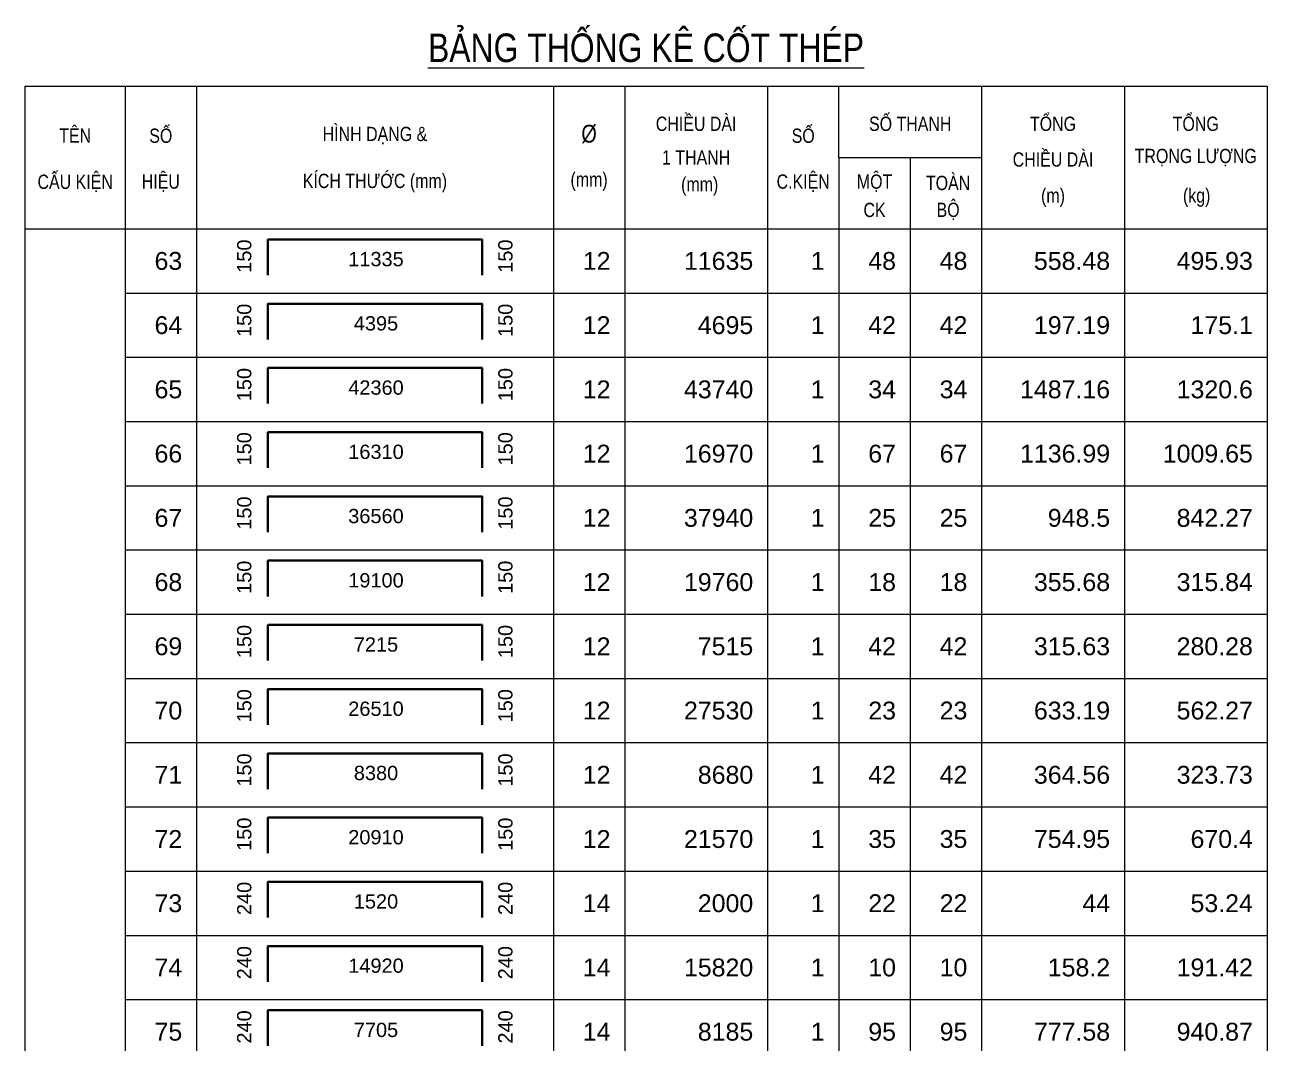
# Model space of a CAD drawing. Header units: millimetres. Extents: x 30086 to 1125792, y -12781 to 95911.
# Drawn here: x 1055889 to 1086523, y 70799 to 95911 of the extents above; entities that cross this region are included whole.
import ezdxf
from ezdxf.enums import TextEntityAlignment as Align

# ---------------------------------------------------------------- set-up
doc = ezdxf.new("R2010")
doc.units = ezdxf.units.MM
doc.header["$MEASUREMENT"] = 0
for name, color, linetype, lineweight in [('NDC_FRAME', 7, 'Continuous', 20), ('NDC_S_REBAR', 4, 'Continuous', 35), ('NDC_S_VN TEXT', 7, 'Continuous', 20), ('NDC_Table', 3, 'Continuous', 20)]:
    doc.layers.add(name, color=color, linetype=linetype, lineweight=lineweight)
doc.styles.add('ARIAL', font='arial.ttf', dxfattribs={"width": 0.8})

# ---------------------------------------------------------------- blocks, each defined once
blk = doc.blocks.new('Tieude')
at = {"layer": 'NDC_Table'}
for p, q in [((0, 2000), (0, 0)), ((0, 2000), (17405, 2000)), ((1405, 2000), (1405, 0)), ((2405, 2000), (2405, 0)), ((7405, 2000), (7405, 0)), ((8405, 2000), (8405, 0)), ((10405, 2000), (10405, 0)), ((11405, 1000), (11405, 2000)), ((13405, 2000), (13405, 0)), ((15405, 2000), (15405, 0)), ((17405, 2000), (17405, 0)), ((11405, 1000), (13405, 1000)), ((11405, 1000), (11405, 0)), ((12405, 1000), (12405, 0)), ((0, 0), (17405, 0))]:
    blk.add_line(p, q, dxfattribs=at)
at = {"layer": 'NDC_S_VN TEXT', "style": 'ARIAL', "width": 0.8}
for s, height, p in [('%%UBẢNG THỐNG KÊ CỐT THÉP', 400, (8703, 2594)), ('CHIỀU DÀI', 200, (9405, 1500)), ('SỐ THANH', 200, (12405, 1500)), ('TỔNG', 200, (14405, 1500)), ('TỔNG', 200, (16405, 1500)), ('TÊN', 200, (705, 1333)), ('SỐ', 200, (1905, 1333)), ('HÌNH DẠNG &', 200, (4905, 1333)), ('%%C', 250, (7905, 1333)), ('SỐ', 200, (10905, 1333)), ('1 THANH', 200, (9405, 1000)), ('CHIỀU DÀI', 200, (14405, 1000)), ('TRỌNG LƯỢNG', 200, (16405, 1000)), ('CẤU KIỆN', 200, (705, 667)), ('HIỆU', 200, (1905, 667)), ('KÍCH THƯỚC (mm)', 200, (4905, 667)), ('(mm)', 200, (7905, 667)), ('(mm)', 200, (9455, 599)), ('C.KIỆN', 200, (10905, 667)), ('MỘT', 200, (11905, 667)), ('TOÀN', 200, (12935, 667)), ('(m)', 200, (14405, 443)), ('(kg)', 200, (16418, 443)), ('CK', 200, (11905, 264)), ('BỘ', 200, (12935, 271))]:
    blk.add_text(s, height=height, dxfattribs=at).set_placement(p, align=Align.MIDDLE)
blk = doc.blocks.new('dang04')
at = {"layer": 'NDC_S_REBAR'}
blk.add_lwpolyline([(3405, -650), (3405, -150), (6405, -150), (6405, -650)], dxfattribs=at)
at = {"layer": 'NDC_Table'}
for p, q in [((0, 0), (0, -900)), ((1405, 0), (1405, -900)), ((2405, 0), (2405, -900)), ((7405, 0), (7405, -900)), ((8405, 0), (8405, -900)), ((10405, 0), (10405, -900)), ((11405, 0), (11405, -900)), ((12405, 0), (12405, -900)), ((13405, 0), (13405, -900)), ((15405, 0), (15405, -900)), ((17405, 0), (17405, -900)), ((1405, -900), (17405, -900))]:
    blk.add_line(p, q, dxfattribs=at)
at = {"layer": 'NDC_S_VN TEXT', "style": 'ARIAL'}
for p in [(3073, -150), (6733, -150)]:
    blk.add_attdef('D03', text='', height=200, rotation=90, dxfattribs=at).set_placement(p, align=Align.MIDDLE_RIGHT)
for p in [(2205, -450), (8205, -450), (10205, -450), (11205, -450), (12205, -450), (13205, -450), (15205, -450), (17205, -450)]:
    blk.add_attdef('D03', text='', height=250, dxfattribs=at).set_placement(p, align=Align.MIDDLE_RIGHT)
blk.add_attdef('D03', text='', height=200, dxfattribs=at).set_placement((4920, -425), align=Align.MIDDLE_CENTER)

msp = doc.modelspace()

# ---------------------------------------------------------------- block references
at = {"layer": 'NDC_FRAME', "xscale": 1.76, "yscale": 1.76, "zscale": 1.76}
msp.add_blockref('Tieude', (1055889.3, 90881.4), dxfattribs=at)
at = {"layer": 'NDC_FRAME', "ltscale": 200}
ref = msp.add_blockref('dang04', (1055889.3, 90881.4), dxfattribs=dict(at, xscale=1.759999999999996, yscale=1.759999999999996, zscale=1.759999999999996))
ref.add_attrib('D03', '63', dxfattribs={"layer": 'NDC_S_VN TEXT', "height": 440, "style": 'ARIAL'}).set_placement((1059770.6, 90089.4), align=Align.MIDDLE_RIGHT)
ref.add_attrib('D03', '150', dxfattribs={"layer": 'NDC_S_VN TEXT', "height": 352, "rotation": 90, "style": 'ARIAL'}).set_placement((1061298.4, 90617.4), align=Align.MIDDLE_RIGHT)
ref.add_attrib('D03', '11335', dxfattribs={"layer": 'NDC_S_VN TEXT', "height": 352, "style": 'ARIAL'}).set_placement((1064547.9, 90133.9), align=Align.MIDDLE_CENTER)
ref.add_attrib('D03', '150', dxfattribs={"layer": 'NDC_S_VN TEXT', "height": 352, "rotation": 90, "style": 'ARIAL'}).set_placement((1067738.5, 90617.4), align=Align.MIDDLE_RIGHT)
ref.add_attrib('D03', '12', dxfattribs={"layer": 'NDC_S_VN TEXT', "height": 440, "style": 'ARIAL'}).set_placement((1070330.6, 90089.4), align=Align.MIDDLE_RIGHT)
ref.add_attrib('D03', '11635', dxfattribs={"layer": 'NDC_S_VN TEXT', "height": 440, "style": 'ARIAL'}).set_placement((1073850.6, 90089.4), align=Align.MIDDLE_RIGHT)
ref.add_attrib('D03', '1', dxfattribs={"layer": 'NDC_S_VN TEXT', "height": 440, "style": 'ARIAL'}).set_placement((1075610.6, 90089.4), align=Align.MIDDLE_RIGHT)
ref.add_attrib('D03', '48', dxfattribs={"layer": 'NDC_S_VN TEXT', "height": 440, "style": 'ARIAL'}).set_placement((1077370.6, 90089.4), align=Align.MIDDLE_RIGHT)
ref.add_attrib('D03', '48', dxfattribs={"layer": 'NDC_S_VN TEXT', "height": 440, "style": 'ARIAL'}).set_placement((1079130.6, 90090), align=Align.MIDDLE_RIGHT)
ref.add_attrib('D03', '558.48', dxfattribs={"layer": 'NDC_S_VN TEXT', "height": 440, "style": 'ARIAL'}).set_placement((1082650.6, 90089.4), align=Align.MIDDLE_RIGHT)
ref.add_attrib('D03', '495.93', dxfattribs={"layer": 'NDC_S_VN TEXT', "height": 440, "style": 'ARIAL'}).set_placement((1086170.6, 90089.4), align=Align.MIDDLE_RIGHT)
ref = msp.add_blockref('dang04', (1055889.3, 89297.4), dxfattribs=dict(at, xscale=1.759999999999996, yscale=1.759999999999996, zscale=1.759999999999996))
ref.add_attrib('D03', '64', dxfattribs={"layer": 'NDC_S_VN TEXT', "height": 440, "style": 'ARIAL'}).set_placement((1059770.6, 88505.4), align=Align.MIDDLE_RIGHT)
ref.add_attrib('D03', '150', dxfattribs={"layer": 'NDC_S_VN TEXT', "height": 352, "rotation": 90, "style": 'ARIAL'}).set_placement((1061298.4, 89033.4), align=Align.MIDDLE_RIGHT)
ref.add_attrib('D03', '4395', dxfattribs={"layer": 'NDC_S_VN TEXT', "height": 352, "style": 'ARIAL'}).set_placement((1064547.9, 88549.9), align=Align.MIDDLE_CENTER)
ref.add_attrib('D03', '150', dxfattribs={"layer": 'NDC_S_VN TEXT', "height": 352, "rotation": 90, "style": 'ARIAL'}).set_placement((1067738.5, 89033.4), align=Align.MIDDLE_RIGHT)
ref.add_attrib('D03', '12', dxfattribs={"layer": 'NDC_S_VN TEXT', "height": 440, "style": 'ARIAL'}).set_placement((1070330.6, 88505.4), align=Align.MIDDLE_RIGHT)
ref.add_attrib('D03', '4695', dxfattribs={"layer": 'NDC_S_VN TEXT', "height": 440, "style": 'ARIAL'}).set_placement((1073850.6, 88505.4), align=Align.MIDDLE_RIGHT)
ref.add_attrib('D03', '1', dxfattribs={"layer": 'NDC_S_VN TEXT', "height": 440, "style": 'ARIAL'}).set_placement((1075610.6, 88505.4), align=Align.MIDDLE_RIGHT)
ref.add_attrib('D03', '42', dxfattribs={"layer": 'NDC_S_VN TEXT', "height": 440, "style": 'ARIAL'}).set_placement((1077370.6, 88505.4), align=Align.MIDDLE_RIGHT)
ref.add_attrib('D03', '42', dxfattribs={"layer": 'NDC_S_VN TEXT', "height": 440, "style": 'ARIAL'}).set_placement((1079130.6, 88506), align=Align.MIDDLE_RIGHT)
ref.add_attrib('D03', '197.19', dxfattribs={"layer": 'NDC_S_VN TEXT', "height": 440, "style": 'ARIAL'}).set_placement((1082650.6, 88505.4), align=Align.MIDDLE_RIGHT)
ref.add_attrib('D03', '175.1', dxfattribs={"layer": 'NDC_S_VN TEXT', "height": 440, "style": 'ARIAL'}).set_placement((1086170.6, 88505.4), align=Align.MIDDLE_RIGHT)
ref = msp.add_blockref('dang04', (1055889.3, 87713.4), dxfattribs=dict(at, xscale=1.759999999999996, yscale=1.759999999999996, zscale=1.759999999999996))
ref.add_attrib('D03', '65', dxfattribs={"layer": 'NDC_S_VN TEXT', "height": 440, "style": 'ARIAL'}).set_placement((1059770.6, 86921.4), align=Align.MIDDLE_RIGHT)
ref.add_attrib('D03', '150', dxfattribs={"layer": 'NDC_S_VN TEXT', "height": 352, "rotation": 90, "style": 'ARIAL'}).set_placement((1061298.4, 87449.4), align=Align.MIDDLE_RIGHT)
ref.add_attrib('D03', '42360', dxfattribs={"layer": 'NDC_S_VN TEXT', "height": 352, "style": 'ARIAL'}).set_placement((1064547.9, 86965.9), align=Align.MIDDLE_CENTER)
ref.add_attrib('D03', '150', dxfattribs={"layer": 'NDC_S_VN TEXT', "height": 352, "rotation": 90, "style": 'ARIAL'}).set_placement((1067738.5, 87449.4), align=Align.MIDDLE_RIGHT)
ref.add_attrib('D03', '12', dxfattribs={"layer": 'NDC_S_VN TEXT', "height": 440, "style": 'ARIAL'}).set_placement((1070330.6, 86921.4), align=Align.MIDDLE_RIGHT)
ref.add_attrib('D03', '43740', dxfattribs={"layer": 'NDC_S_VN TEXT', "height": 440, "style": 'ARIAL'}).set_placement((1073850.6, 86921.4), align=Align.MIDDLE_RIGHT)
ref.add_attrib('D03', '1', dxfattribs={"layer": 'NDC_S_VN TEXT', "height": 440, "style": 'ARIAL'}).set_placement((1075610.6, 86921.4), align=Align.MIDDLE_RIGHT)
ref.add_attrib('D03', '34', dxfattribs={"layer": 'NDC_S_VN TEXT', "height": 440, "style": 'ARIAL'}).set_placement((1077370.6, 86921.4), align=Align.MIDDLE_RIGHT)
ref.add_attrib('D03', '34', dxfattribs={"layer": 'NDC_S_VN TEXT', "height": 440, "style": 'ARIAL'}).set_placement((1079130.6, 86922), align=Align.MIDDLE_RIGHT)
ref.add_attrib('D03', '1487.16', dxfattribs={"layer": 'NDC_S_VN TEXT', "height": 440, "style": 'ARIAL'}).set_placement((1082650.6, 86921.4), align=Align.MIDDLE_RIGHT)
ref.add_attrib('D03', '1320.6', dxfattribs={"layer": 'NDC_S_VN TEXT', "height": 440, "style": 'ARIAL'}).set_placement((1086170.6, 86921.4), align=Align.MIDDLE_RIGHT)
ref = msp.add_blockref('dang04', (1055889.3, 86129.4), dxfattribs=dict(at, xscale=1.759999999999996, yscale=1.759999999999996, zscale=1.759999999999996))
ref.add_attrib('D03', '66', dxfattribs={"layer": 'NDC_S_VN TEXT', "height": 440, "style": 'ARIAL'}).set_placement((1059770.6, 85337.4), align=Align.MIDDLE_RIGHT)
ref.add_attrib('D03', '150', dxfattribs={"layer": 'NDC_S_VN TEXT', "height": 352, "rotation": 90, "style": 'ARIAL'}).set_placement((1061298.4, 85865.4), align=Align.MIDDLE_RIGHT)
ref.add_attrib('D03', '16310', dxfattribs={"layer": 'NDC_S_VN TEXT', "height": 352, "style": 'ARIAL'}).set_placement((1064547.9, 85381.9), align=Align.MIDDLE_CENTER)
ref.add_attrib('D03', '150', dxfattribs={"layer": 'NDC_S_VN TEXT', "height": 352, "rotation": 90, "style": 'ARIAL'}).set_placement((1067738.5, 85865.4), align=Align.MIDDLE_RIGHT)
ref.add_attrib('D03', '12', dxfattribs={"layer": 'NDC_S_VN TEXT', "height": 440, "style": 'ARIAL'}).set_placement((1070330.6, 85337.4), align=Align.MIDDLE_RIGHT)
ref.add_attrib('D03', '16970', dxfattribs={"layer": 'NDC_S_VN TEXT', "height": 440, "style": 'ARIAL'}).set_placement((1073850.6, 85337.4), align=Align.MIDDLE_RIGHT)
ref.add_attrib('D03', '1', dxfattribs={"layer": 'NDC_S_VN TEXT', "height": 440, "style": 'ARIAL'}).set_placement((1075610.6, 85337.4), align=Align.MIDDLE_RIGHT)
ref.add_attrib('D03', '67', dxfattribs={"layer": 'NDC_S_VN TEXT', "height": 440, "style": 'ARIAL'}).set_placement((1077370.6, 85337.4), align=Align.MIDDLE_RIGHT)
ref.add_attrib('D03', '67', dxfattribs={"layer": 'NDC_S_VN TEXT', "height": 440, "style": 'ARIAL'}).set_placement((1079130.6, 85338), align=Align.MIDDLE_RIGHT)
ref.add_attrib('D03', '1136.99', dxfattribs={"layer": 'NDC_S_VN TEXT', "height": 440, "style": 'ARIAL'}).set_placement((1082650.6, 85337.4), align=Align.MIDDLE_RIGHT)
ref.add_attrib('D03', '1009.65', dxfattribs={"layer": 'NDC_S_VN TEXT', "height": 440, "style": 'ARIAL'}).set_placement((1086170.6, 85337.4), align=Align.MIDDLE_RIGHT)
ref = msp.add_blockref('dang04', (1055889.3, 84545.4), dxfattribs=dict(at, xscale=1.759999999999996, yscale=1.759999999999996, zscale=1.759999999999996))
ref.add_attrib('D03', '67', dxfattribs={"layer": 'NDC_S_VN TEXT', "height": 440, "style": 'ARIAL'}).set_placement((1059770.6, 83753.4), align=Align.MIDDLE_RIGHT)
ref.add_attrib('D03', '150', dxfattribs={"layer": 'NDC_S_VN TEXT', "height": 352, "rotation": 90, "style": 'ARIAL'}).set_placement((1061298.4, 84281.4), align=Align.MIDDLE_RIGHT)
ref.add_attrib('D03', '36560', dxfattribs={"layer": 'NDC_S_VN TEXT', "height": 352, "style": 'ARIAL'}).set_placement((1064547.9, 83797.9), align=Align.MIDDLE_CENTER)
ref.add_attrib('D03', '150', dxfattribs={"layer": 'NDC_S_VN TEXT', "height": 352, "rotation": 90, "style": 'ARIAL'}).set_placement((1067738.5, 84281.4), align=Align.MIDDLE_RIGHT)
ref.add_attrib('D03', '12', dxfattribs={"layer": 'NDC_S_VN TEXT', "height": 440, "style": 'ARIAL'}).set_placement((1070330.6, 83753.4), align=Align.MIDDLE_RIGHT)
ref.add_attrib('D03', '37940', dxfattribs={"layer": 'NDC_S_VN TEXT', "height": 440, "style": 'ARIAL'}).set_placement((1073850.6, 83753.4), align=Align.MIDDLE_RIGHT)
ref.add_attrib('D03', '1', dxfattribs={"layer": 'NDC_S_VN TEXT', "height": 440, "style": 'ARIAL'}).set_placement((1075610.6, 83753.4), align=Align.MIDDLE_RIGHT)
ref.add_attrib('D03', '25', dxfattribs={"layer": 'NDC_S_VN TEXT', "height": 440, "style": 'ARIAL'}).set_placement((1077370.6, 83753.4), align=Align.MIDDLE_RIGHT)
ref.add_attrib('D03', '25', dxfattribs={"layer": 'NDC_S_VN TEXT', "height": 440, "style": 'ARIAL'}).set_placement((1079130.6, 83754), align=Align.MIDDLE_RIGHT)
ref.add_attrib('D03', '948.5', dxfattribs={"layer": 'NDC_S_VN TEXT', "height": 440, "style": 'ARIAL'}).set_placement((1082650.6, 83753.4), align=Align.MIDDLE_RIGHT)
ref.add_attrib('D03', '842.27', dxfattribs={"layer": 'NDC_S_VN TEXT', "height": 440, "style": 'ARIAL'}).set_placement((1086170.6, 83753.4), align=Align.MIDDLE_RIGHT)
ref = msp.add_blockref('dang04', (1055889.3, 82961.4), dxfattribs=dict(at, xscale=1.759999999999996, yscale=1.759999999999996, zscale=1.759999999999996))
ref.add_attrib('D03', '68', dxfattribs={"layer": 'NDC_S_VN TEXT', "height": 440, "style": 'ARIAL'}).set_placement((1059770.6, 82169.4), align=Align.MIDDLE_RIGHT)
ref.add_attrib('D03', '150', dxfattribs={"layer": 'NDC_S_VN TEXT', "height": 352, "rotation": 90, "style": 'ARIAL'}).set_placement((1061298.4, 82697.4), align=Align.MIDDLE_RIGHT)
ref.add_attrib('D03', '19100', dxfattribs={"layer": 'NDC_S_VN TEXT', "height": 352, "style": 'ARIAL'}).set_placement((1064547.9, 82213.9), align=Align.MIDDLE_CENTER)
ref.add_attrib('D03', '150', dxfattribs={"layer": 'NDC_S_VN TEXT', "height": 352, "rotation": 90, "style": 'ARIAL'}).set_placement((1067738.5, 82697.4), align=Align.MIDDLE_RIGHT)
ref.add_attrib('D03', '12', dxfattribs={"layer": 'NDC_S_VN TEXT', "height": 440, "style": 'ARIAL'}).set_placement((1070330.6, 82169.4), align=Align.MIDDLE_RIGHT)
ref.add_attrib('D03', '19760', dxfattribs={"layer": 'NDC_S_VN TEXT', "height": 440, "style": 'ARIAL'}).set_placement((1073850.6, 82169.4), align=Align.MIDDLE_RIGHT)
ref.add_attrib('D03', '1', dxfattribs={"layer": 'NDC_S_VN TEXT', "height": 440, "style": 'ARIAL'}).set_placement((1075610.6, 82169.4), align=Align.MIDDLE_RIGHT)
ref.add_attrib('D03', '18', dxfattribs={"layer": 'NDC_S_VN TEXT', "height": 440, "style": 'ARIAL'}).set_placement((1077370.6, 82169.4), align=Align.MIDDLE_RIGHT)
ref.add_attrib('D03', '18', dxfattribs={"layer": 'NDC_S_VN TEXT', "height": 440, "style": 'ARIAL'}).set_placement((1079130.6, 82170), align=Align.MIDDLE_RIGHT)
ref.add_attrib('D03', '355.68', dxfattribs={"layer": 'NDC_S_VN TEXT', "height": 440, "style": 'ARIAL'}).set_placement((1082650.6, 82169.4), align=Align.MIDDLE_RIGHT)
ref.add_attrib('D03', '315.84', dxfattribs={"layer": 'NDC_S_VN TEXT', "height": 440, "style": 'ARIAL'}).set_placement((1086170.6, 82169.4), align=Align.MIDDLE_RIGHT)
ref = msp.add_blockref('dang04', (1055889.3, 81377.4), dxfattribs=dict(at, xscale=1.759999999999996, yscale=1.759999999999996, zscale=1.759999999999996))
ref.add_attrib('D03', '69', dxfattribs={"layer": 'NDC_S_VN TEXT', "height": 440, "style": 'ARIAL'}).set_placement((1059770.6, 80585.4), align=Align.MIDDLE_RIGHT)
ref.add_attrib('D03', '150', dxfattribs={"layer": 'NDC_S_VN TEXT', "height": 352, "rotation": 90, "style": 'ARIAL'}).set_placement((1061298.4, 81113.4), align=Align.MIDDLE_RIGHT)
ref.add_attrib('D03', '7215', dxfattribs={"layer": 'NDC_S_VN TEXT', "height": 352, "style": 'ARIAL'}).set_placement((1064547.9, 80629.9), align=Align.MIDDLE_CENTER)
ref.add_attrib('D03', '150', dxfattribs={"layer": 'NDC_S_VN TEXT', "height": 352, "rotation": 90, "style": 'ARIAL'}).set_placement((1067738.5, 81113.4), align=Align.MIDDLE_RIGHT)
ref.add_attrib('D03', '12', dxfattribs={"layer": 'NDC_S_VN TEXT', "height": 440, "style": 'ARIAL'}).set_placement((1070330.6, 80585.4), align=Align.MIDDLE_RIGHT)
ref.add_attrib('D03', '7515', dxfattribs={"layer": 'NDC_S_VN TEXT', "height": 440, "style": 'ARIAL'}).set_placement((1073850.6, 80585.4), align=Align.MIDDLE_RIGHT)
ref.add_attrib('D03', '1', dxfattribs={"layer": 'NDC_S_VN TEXT', "height": 440, "style": 'ARIAL'}).set_placement((1075610.6, 80585.4), align=Align.MIDDLE_RIGHT)
ref.add_attrib('D03', '42', dxfattribs={"layer": 'NDC_S_VN TEXT', "height": 440, "style": 'ARIAL'}).set_placement((1077370.6, 80585.4), align=Align.MIDDLE_RIGHT)
ref.add_attrib('D03', '42', dxfattribs={"layer": 'NDC_S_VN TEXT', "height": 440, "style": 'ARIAL'}).set_placement((1079130.6, 80586), align=Align.MIDDLE_RIGHT)
ref.add_attrib('D03', '315.63', dxfattribs={"layer": 'NDC_S_VN TEXT', "height": 440, "style": 'ARIAL'}).set_placement((1082650.6, 80585.4), align=Align.MIDDLE_RIGHT)
ref.add_attrib('D03', '280.28', dxfattribs={"layer": 'NDC_S_VN TEXT', "height": 440, "style": 'ARIAL'}).set_placement((1086170.6, 80585.4), align=Align.MIDDLE_RIGHT)
ref = msp.add_blockref('dang04', (1055889.3, 79793.4), dxfattribs=dict(at, xscale=1.759999999999996, yscale=1.759999999999996, zscale=1.759999999999996))
ref.add_attrib('D03', '70', dxfattribs={"layer": 'NDC_S_VN TEXT', "height": 440, "style": 'ARIAL'}).set_placement((1059770.6, 79001.4), align=Align.MIDDLE_RIGHT)
ref.add_attrib('D03', '150', dxfattribs={"layer": 'NDC_S_VN TEXT', "height": 352, "rotation": 90, "style": 'ARIAL'}).set_placement((1061298.4, 79529.4), align=Align.MIDDLE_RIGHT)
ref.add_attrib('D03', '26510', dxfattribs={"layer": 'NDC_S_VN TEXT', "height": 352, "style": 'ARIAL'}).set_placement((1064547.9, 79045.9), align=Align.MIDDLE_CENTER)
ref.add_attrib('D03', '150', dxfattribs={"layer": 'NDC_S_VN TEXT', "height": 352, "rotation": 90, "style": 'ARIAL'}).set_placement((1067738.5, 79529.4), align=Align.MIDDLE_RIGHT)
ref.add_attrib('D03', '12', dxfattribs={"layer": 'NDC_S_VN TEXT', "height": 440, "style": 'ARIAL'}).set_placement((1070330.6, 79001.4), align=Align.MIDDLE_RIGHT)
ref.add_attrib('D03', '27530', dxfattribs={"layer": 'NDC_S_VN TEXT', "height": 440, "style": 'ARIAL'}).set_placement((1073850.6, 79001.4), align=Align.MIDDLE_RIGHT)
ref.add_attrib('D03', '1', dxfattribs={"layer": 'NDC_S_VN TEXT', "height": 440, "style": 'ARIAL'}).set_placement((1075610.6, 79001.4), align=Align.MIDDLE_RIGHT)
ref.add_attrib('D03', '23', dxfattribs={"layer": 'NDC_S_VN TEXT', "height": 440, "style": 'ARIAL'}).set_placement((1077370.6, 79001.4), align=Align.MIDDLE_RIGHT)
ref.add_attrib('D03', '23', dxfattribs={"layer": 'NDC_S_VN TEXT', "height": 440, "style": 'ARIAL'}).set_placement((1079130.6, 79002), align=Align.MIDDLE_RIGHT)
ref.add_attrib('D03', '633.19', dxfattribs={"layer": 'NDC_S_VN TEXT', "height": 440, "style": 'ARIAL'}).set_placement((1082650.6, 79001.4), align=Align.MIDDLE_RIGHT)
ref.add_attrib('D03', '562.27', dxfattribs={"layer": 'NDC_S_VN TEXT', "height": 440, "style": 'ARIAL'}).set_placement((1086170.6, 79001.4), align=Align.MIDDLE_RIGHT)
ref = msp.add_blockref('dang04', (1055889.3, 78209.4), dxfattribs=dict(at, xscale=1.759999999999996, yscale=1.759999999999996, zscale=1.759999999999996))
ref.add_attrib('D03', '71', dxfattribs={"layer": 'NDC_S_VN TEXT', "height": 440, "style": 'ARIAL'}).set_placement((1059770.6, 77417.4), align=Align.MIDDLE_RIGHT)
ref.add_attrib('D03', '150', dxfattribs={"layer": 'NDC_S_VN TEXT', "height": 352, "rotation": 90, "style": 'ARIAL'}).set_placement((1061298.4, 77945.4), align=Align.MIDDLE_RIGHT)
ref.add_attrib('D03', '8380', dxfattribs={"layer": 'NDC_S_VN TEXT', "height": 352, "style": 'ARIAL'}).set_placement((1064547.9, 77461.9), align=Align.MIDDLE_CENTER)
ref.add_attrib('D03', '150', dxfattribs={"layer": 'NDC_S_VN TEXT', "height": 352, "rotation": 90, "style": 'ARIAL'}).set_placement((1067738.5, 77945.4), align=Align.MIDDLE_RIGHT)
ref.add_attrib('D03', '12', dxfattribs={"layer": 'NDC_S_VN TEXT', "height": 440, "style": 'ARIAL'}).set_placement((1070330.6, 77417.4), align=Align.MIDDLE_RIGHT)
ref.add_attrib('D03', '8680', dxfattribs={"layer": 'NDC_S_VN TEXT', "height": 440, "style": 'ARIAL'}).set_placement((1073850.6, 77417.4), align=Align.MIDDLE_RIGHT)
ref.add_attrib('D03', '1', dxfattribs={"layer": 'NDC_S_VN TEXT', "height": 440, "style": 'ARIAL'}).set_placement((1075610.6, 77417.4), align=Align.MIDDLE_RIGHT)
ref.add_attrib('D03', '42', dxfattribs={"layer": 'NDC_S_VN TEXT', "height": 440, "style": 'ARIAL'}).set_placement((1077370.6, 77417.4), align=Align.MIDDLE_RIGHT)
ref.add_attrib('D03', '42', dxfattribs={"layer": 'NDC_S_VN TEXT', "height": 440, "style": 'ARIAL'}).set_placement((1079130.6, 77418), align=Align.MIDDLE_RIGHT)
ref.add_attrib('D03', '364.56', dxfattribs={"layer": 'NDC_S_VN TEXT', "height": 440, "style": 'ARIAL'}).set_placement((1082650.6, 77417.4), align=Align.MIDDLE_RIGHT)
ref.add_attrib('D03', '323.73', dxfattribs={"layer": 'NDC_S_VN TEXT', "height": 440, "style": 'ARIAL'}).set_placement((1086170.6, 77417.4), align=Align.MIDDLE_RIGHT)
ref = msp.add_blockref('dang04', (1055889.3, 76625.4), dxfattribs=dict(at, xscale=1.759999999999996, yscale=1.759999999999996, zscale=1.759999999999996))
ref.add_attrib('D03', '72', dxfattribs={"layer": 'NDC_S_VN TEXT', "height": 440, "style": 'ARIAL'}).set_placement((1059770.6, 75833.4), align=Align.MIDDLE_RIGHT)
ref.add_attrib('D03', '150', dxfattribs={"layer": 'NDC_S_VN TEXT', "height": 352, "rotation": 90, "style": 'ARIAL'}).set_placement((1061298.4, 76361.4), align=Align.MIDDLE_RIGHT)
ref.add_attrib('D03', '20910', dxfattribs={"layer": 'NDC_S_VN TEXT', "height": 352, "style": 'ARIAL'}).set_placement((1064547.9, 75877.9), align=Align.MIDDLE_CENTER)
ref.add_attrib('D03', '150', dxfattribs={"layer": 'NDC_S_VN TEXT', "height": 352, "rotation": 90, "style": 'ARIAL'}).set_placement((1067738.5, 76361.4), align=Align.MIDDLE_RIGHT)
ref.add_attrib('D03', '12', dxfattribs={"layer": 'NDC_S_VN TEXT', "height": 440, "style": 'ARIAL'}).set_placement((1070330.6, 75833.4), align=Align.MIDDLE_RIGHT)
ref.add_attrib('D03', '21570', dxfattribs={"layer": 'NDC_S_VN TEXT', "height": 440, "style": 'ARIAL'}).set_placement((1073850.6, 75833.4), align=Align.MIDDLE_RIGHT)
ref.add_attrib('D03', '1', dxfattribs={"layer": 'NDC_S_VN TEXT', "height": 440, "style": 'ARIAL'}).set_placement((1075610.6, 75833.4), align=Align.MIDDLE_RIGHT)
ref.add_attrib('D03', '35', dxfattribs={"layer": 'NDC_S_VN TEXT', "height": 440, "style": 'ARIAL'}).set_placement((1077370.6, 75833.4), align=Align.MIDDLE_RIGHT)
ref.add_attrib('D03', '35', dxfattribs={"layer": 'NDC_S_VN TEXT', "height": 440, "style": 'ARIAL'}).set_placement((1079130.6, 75834), align=Align.MIDDLE_RIGHT)
ref.add_attrib('D03', '754.95', dxfattribs={"layer": 'NDC_S_VN TEXT', "height": 440, "style": 'ARIAL'}).set_placement((1082650.6, 75833.4), align=Align.MIDDLE_RIGHT)
ref.add_attrib('D03', '670.4', dxfattribs={"layer": 'NDC_S_VN TEXT', "height": 440, "style": 'ARIAL'}).set_placement((1086170.6, 75833.4), align=Align.MIDDLE_RIGHT)
ref = msp.add_blockref('dang04', (1055889.3, 75041.4), dxfattribs=dict(at, xscale=1.759999999999996, yscale=1.759999999999996, zscale=1.759999999999996))
ref.add_attrib('D03', '73', dxfattribs={"layer": 'NDC_S_VN TEXT', "height": 440, "style": 'ARIAL'}).set_placement((1059770.6, 74249.4), align=Align.MIDDLE_RIGHT)
ref.add_attrib('D03', '240', dxfattribs={"layer": 'NDC_S_VN TEXT', "height": 352, "rotation": 90, "style": 'ARIAL'}).set_placement((1061298.4, 74777.4), align=Align.MIDDLE_RIGHT)
ref.add_attrib('D03', '1520', dxfattribs={"layer": 'NDC_S_VN TEXT', "height": 352, "style": 'ARIAL'}).set_placement((1064547.9, 74293.9), align=Align.MIDDLE_CENTER)
ref.add_attrib('D03', '240', dxfattribs={"layer": 'NDC_S_VN TEXT', "height": 352, "rotation": 90, "style": 'ARIAL'}).set_placement((1067738.5, 74777.4), align=Align.MIDDLE_RIGHT)
ref.add_attrib('D03', '14', dxfattribs={"layer": 'NDC_S_VN TEXT', "height": 440, "style": 'ARIAL'}).set_placement((1070330.6, 74249.4), align=Align.MIDDLE_RIGHT)
ref.add_attrib('D03', '2000', dxfattribs={"layer": 'NDC_S_VN TEXT', "height": 440, "style": 'ARIAL'}).set_placement((1073850.6, 74249.4), align=Align.MIDDLE_RIGHT)
ref.add_attrib('D03', '1', dxfattribs={"layer": 'NDC_S_VN TEXT', "height": 440, "style": 'ARIAL'}).set_placement((1075610.6, 74249.4), align=Align.MIDDLE_RIGHT)
ref.add_attrib('D03', '22', dxfattribs={"layer": 'NDC_S_VN TEXT', "height": 440, "style": 'ARIAL'}).set_placement((1077370.6, 74249.4), align=Align.MIDDLE_RIGHT)
ref.add_attrib('D03', '22', dxfattribs={"layer": 'NDC_S_VN TEXT', "height": 440, "style": 'ARIAL'}).set_placement((1079130.6, 74250), align=Align.MIDDLE_RIGHT)
ref.add_attrib('D03', '44', dxfattribs={"layer": 'NDC_S_VN TEXT', "height": 440, "style": 'ARIAL'}).set_placement((1082650.6, 74249.4), align=Align.MIDDLE_RIGHT)
ref.add_attrib('D03', '53.24', dxfattribs={"layer": 'NDC_S_VN TEXT', "height": 440, "style": 'ARIAL'}).set_placement((1086170.6, 74249.4), align=Align.MIDDLE_RIGHT)
ref = msp.add_blockref('dang04', (1055889.3, 73457.4), dxfattribs=dict(at, xscale=1.759999999999996, yscale=1.759999999999996, zscale=1.759999999999996))
ref.add_attrib('D03', '74', dxfattribs={"layer": 'NDC_S_VN TEXT', "height": 440, "style": 'ARIAL'}).set_placement((1059770.6, 72665.4), align=Align.MIDDLE_RIGHT)
ref.add_attrib('D03', '240', dxfattribs={"layer": 'NDC_S_VN TEXT', "height": 352, "rotation": 90, "style": 'ARIAL'}).set_placement((1061298.4, 73193.4), align=Align.MIDDLE_RIGHT)
ref.add_attrib('D03', '14920', dxfattribs={"layer": 'NDC_S_VN TEXT', "height": 352, "style": 'ARIAL'}).set_placement((1064547.9, 72709.9), align=Align.MIDDLE_CENTER)
ref.add_attrib('D03', '240', dxfattribs={"layer": 'NDC_S_VN TEXT', "height": 352, "rotation": 90, "style": 'ARIAL'}).set_placement((1067738.5, 73193.4), align=Align.MIDDLE_RIGHT)
ref.add_attrib('D03', '14', dxfattribs={"layer": 'NDC_S_VN TEXT', "height": 440, "style": 'ARIAL'}).set_placement((1070330.6, 72665.4), align=Align.MIDDLE_RIGHT)
ref.add_attrib('D03', '15820', dxfattribs={"layer": 'NDC_S_VN TEXT', "height": 440, "style": 'ARIAL'}).set_placement((1073850.6, 72665.4), align=Align.MIDDLE_RIGHT)
ref.add_attrib('D03', '1', dxfattribs={"layer": 'NDC_S_VN TEXT', "height": 440, "style": 'ARIAL'}).set_placement((1075610.6, 72665.4), align=Align.MIDDLE_RIGHT)
ref.add_attrib('D03', '10', dxfattribs={"layer": 'NDC_S_VN TEXT', "height": 440, "style": 'ARIAL'}).set_placement((1077370.6, 72665.4), align=Align.MIDDLE_RIGHT)
ref.add_attrib('D03', '10', dxfattribs={"layer": 'NDC_S_VN TEXT', "height": 440, "style": 'ARIAL'}).set_placement((1079130.6, 72666), align=Align.MIDDLE_RIGHT)
ref.add_attrib('D03', '158.2', dxfattribs={"layer": 'NDC_S_VN TEXT', "height": 440, "style": 'ARIAL'}).set_placement((1082650.6, 72665.4), align=Align.MIDDLE_RIGHT)
ref.add_attrib('D03', '191.42', dxfattribs={"layer": 'NDC_S_VN TEXT', "height": 440, "style": 'ARIAL'}).set_placement((1086170.6, 72665.4), align=Align.MIDDLE_RIGHT)
ref = msp.add_blockref('dang04', (1055889.3, 71873.4), dxfattribs=dict(at, xscale=1.759999999999996, yscale=1.759999999999996, zscale=1.759999999999996))
ref.add_attrib('D03', '75', dxfattribs={"layer": 'NDC_S_VN TEXT', "height": 440, "style": 'ARIAL'}).set_placement((1059770.6, 71081.4), align=Align.MIDDLE_RIGHT)
ref.add_attrib('D03', '240', dxfattribs={"layer": 'NDC_S_VN TEXT', "height": 352, "rotation": 90, "style": 'ARIAL'}).set_placement((1061298.4, 71609.4), align=Align.MIDDLE_RIGHT)
ref.add_attrib('D03', '7705', dxfattribs={"layer": 'NDC_S_VN TEXT', "height": 352, "style": 'ARIAL'}).set_placement((1064547.9, 71125.9), align=Align.MIDDLE_CENTER)
ref.add_attrib('D03', '240', dxfattribs={"layer": 'NDC_S_VN TEXT', "height": 352, "rotation": 90, "style": 'ARIAL'}).set_placement((1067738.5, 71609.4), align=Align.MIDDLE_RIGHT)
ref.add_attrib('D03', '14', dxfattribs={"layer": 'NDC_S_VN TEXT', "height": 440, "style": 'ARIAL'}).set_placement((1070330.6, 71081.4), align=Align.MIDDLE_RIGHT)
ref.add_attrib('D03', '8185', dxfattribs={"layer": 'NDC_S_VN TEXT', "height": 440, "style": 'ARIAL'}).set_placement((1073850.6, 71081.4), align=Align.MIDDLE_RIGHT)
ref.add_attrib('D03', '1', dxfattribs={"layer": 'NDC_S_VN TEXT', "height": 440, "style": 'ARIAL'}).set_placement((1075610.6, 71081.4), align=Align.MIDDLE_RIGHT)
ref.add_attrib('D03', '95', dxfattribs={"layer": 'NDC_S_VN TEXT', "height": 440, "style": 'ARIAL'}).set_placement((1077370.6, 71081.4), align=Align.MIDDLE_RIGHT)
ref.add_attrib('D03', '95', dxfattribs={"layer": 'NDC_S_VN TEXT', "height": 440, "style": 'ARIAL'}).set_placement((1079130.6, 71082), align=Align.MIDDLE_RIGHT)
ref.add_attrib('D03', '777.58', dxfattribs={"layer": 'NDC_S_VN TEXT', "height": 440, "style": 'ARIAL'}).set_placement((1082650.6, 71081.4), align=Align.MIDDLE_RIGHT)
ref.add_attrib('D03', '940.87', dxfattribs={"layer": 'NDC_S_VN TEXT', "height": 440, "style": 'ARIAL'}).set_placement((1086170.6, 71081.4), align=Align.MIDDLE_RIGHT)

doc.saveas('drawing.dxf')
